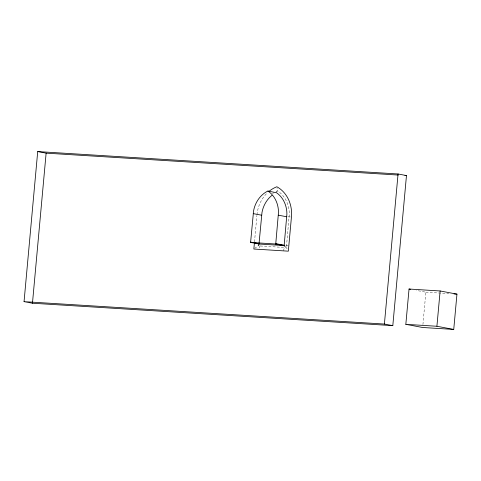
<?xml version="1.0" encoding="UTF-8"?>
<svg xmlns="http://www.w3.org/2000/svg" width="481" height="481" viewBox="0 0 481 481"><rect width="100%" height="100%" fill="white"/><g stroke="black" fill="none" stroke-linecap="round" stroke-linejoin="round"><path stroke-width="0.36" stroke-dasharray="2.4 1.8" d="M254.503 241.907L256.908 215.518M258.321 243.723L258.129 245.845L254.924 248.226M422.925 324.555L425.865 292.201L416.36 290.41M259.295 247.986L259.993 245.959L259.536 244.679M283.351 250.86L284.518 247.487L283.838 245.563M259 244.017L258.129 245.845L286.381 247.601L287.355 249.386M276.322 192.598L277.345 190.813L277.02 188.113M290.308 216.955L286.766 216.769M288.275 245.508L284.181 245.226M425.865 292.201L448.809 293.626M284.145 245.581L286.381 247.601L289.303 214.141A28.036 24.555 -79.3 0 0 278.319 191.42L277.345 190.813L276.268 191.288A28.036 24.555 -79.3 0 0 275.15 191.895M256.974 214.785A31.59 27.67 -79.3 0 1 267.183 192.989M272.474 193.669A28.036 24.555 -79.3 0 1 274.062 192.562"/><path stroke-width="0.72" d="M267.911 191.017L276.605 192.779A26.257 23.004 -79.3 0 1 286.898 214.063L284.145 245.581L275.733 243.999L278.487 212.476A26.257 23.004 -79.3 0 0 268.194 191.191L267.598 191.155A26.257 23.004 -79.3 0 0 253.571 210.925L250.589 242.436L259.313 244.041M24.05 301.647L37.71 151.569L398.058 173.978L406.469 175.565L392.809 325.643L32.461 303.228L24.05 301.647L384.397 324.056L392.809 325.643M32.461 303.228L46.122 153.15L37.71 151.569M254.371 243.374L253.854 249.026L288.329 251.166L291.444 216.931A31.59 27.67 -79.3 0 0 276.858 186.76A31.59 27.67 -79.3 0 0 269.402 191.047M259.031 243.663L259 244.017L284.145 245.581M259.097 242.929L261.989 212.512A26.257 23.004 -79.3 0 1 271.975 195.34M384.397 324.056L398.058 173.978M405.832 324.332L409.042 289.033L440.127 290.969L456.95 294.138L453.739 329.431L422.655 327.495L405.832 324.332L436.91 326.262L453.739 329.431M436.91 326.262L440.127 290.969M46.122 153.15L398.226 175.054M404.972 175.469L406.469 175.565M250.589 242.436L275.733 243.999M453.992 293.951L456.95 294.138M278.355 215.187L286.766 216.769M253.21 213.624L261.622 215.205M275.769 243.639L284.181 245.226M275.421 243.981L283.838 245.563M250.619 242.075L256.932 243.266M409.042 289.033L410.503 289.309"/></g></svg>
